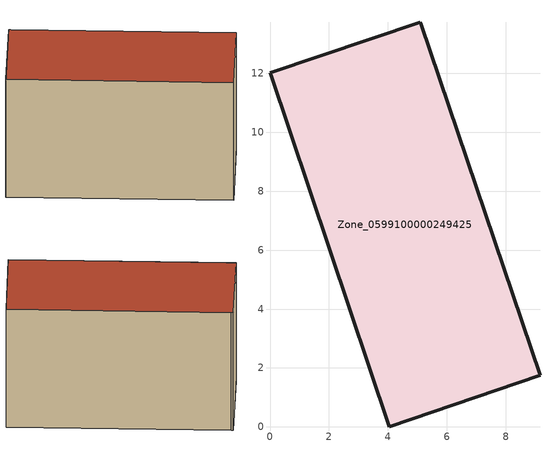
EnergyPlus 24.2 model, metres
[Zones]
Zone_0599100000249425
 floor ground (C_G): 5.09,13.73 5.14,13.63 9.15,1.75 4.05,0 0,12.01 z0
 wall outside (C_F): 4.05,0 9.15,1.75 5.14,13.63 5.09,13.73 0,12.01 4.05,0 z0:7.64
 roof outside (C_R): 0,12.01 4.05,0 9.15,1.75 5.14,13.63 5.09,13.73 z7.64
[BUILDING]
Pand.0599100000249425: North Axis=0; Terrain=City; Loads Convergence Tolerance Value=0.04; Temperature Convergence Tolerance Value=0.4; Solar Distribution=FullExterior; Maximum Number of Warmup Days=25; Minimum Number of Warmup Days=1
[Site:Location]
Rotterdam.The.Hague.AP_ZH_NLD Design_Conditions: Latitude=51.96; Longitude=4.45; Time Zone=1; Elevation=-4.5
[SITE:GROUNDTEMPERATURE:BUILDINGSURFACE]
18, 18, 18, 18, 18, 18, 18, 18, 18, 18, 18, 18
[MATERIAL] Thermal Absorptance=0.9; Solar Absorptance=0.7; Visible Absorptance=0.7
Name | Roughness | Thickness | Conductivity | Density | Specific Heat
G.TI.1975-1991 | MediumSmooth | 0.15 | 0.288461 | 540 | 1210
F.TI.1975-1991 | Rough | 0.3 | 0.230769 | 1920 | 840
R.TI.1975-1991 | MediumRough | 0.2 | 0.153846 | 1500 | 1000
[CONSTRUCTION]
C_G: G.TI.1975-1991
C_F: F.TI.1975-1991
C_R: R.TI.1975-1991
[ZONE]
Zone_0599100000249425: Type=1; Multiplier=1; Ceiling Height=Autocalculate; Volume=Autocalculate; Floor Area=autocalculate; Part of Total Floor Area=Yes
[ZONEINFILTRATION:DESIGNFLOWRATE]
Infil_Zone_0599100000249425: Zone or ZoneList or Space or SpaceList=Zone_0599100000249425; Schedule=AlwaysOn; Design Flow Rate Calculation Method=Flow/Area; Flow Rate per Floor Area=0.003; Constant Term Coefficient=1; Temperature Term Coefficient=0; Velocity Term Coefficient=0; Velocity Squared Term Coefficient=0
[HVACTEMPLATE:ZONE:IDEALLOADSAIRSYSTEM]
Zone_0599100000249425: Maximum Heating Supply Air Temperature=50; Minimum Cooling Supply Air Temperature=13; Maximum Heating Supply Air Humidity Ratio=0.0156; Minimum Cooling Supply Air Humidity Ratio=0.0077; Heating Limit=NoLimit; Cooling Limit=NoLimit; Dehumidification Control Type=ConstantSensibleHeatRatio; Cooling Sensible Heat Ratio=0.7; Dehumidification Setpoint=60; Humidification Control Type=None; Humidification Setpoint=30; Outdoor Air Method=None; Outdoor Air Flow Rate per Person=0.00944; Outdoor Air Flow Rate per Zone Floor Area=0; Outdoor Air Flow Rate per Zone=0; Demand Controlled Ventilation Type=None; Outdoor Air Economizer Type=NoEconomizer; Heat Recovery Type=None; Sensible Heat Recovery Effectiveness=0.7; Latent Heat Recovery Effectiveness=0.65
[ZONECONTROL:THERMOSTAT]
ThermostatControl_Zone_0599100000249425: Zone or ZoneList=Zone_0599100000249425; Control Type Schedule=DualSetpointControlType; Control 1=Thermostat_Zone_0599100000249425; Temperature Difference Between Cutout And Setpoint=0
[THERMOSTATSETPOINT:DUALSETPOINT]
Thermostat_Zone_0599100000249425: Heating Setpoint Temperature Schedule=HeatingSetpoint_Zone_0599100000249425; Cooling Setpoint Temperature Schedule=CoolingSetpoint_Zone_0599100000249425
[SCHEDULE:COMPACT]
HeatingSetpoint_Zone_0599100000249425: Through: 12/31, For: AllDays, Until: 24:00, 21
CoolingSetpoint_Zone_0599100000249425: Through: 12/31, For: AllDays, Until: 24:00, 24
DualSetpointControlType: Through: 12/31, For: AllDays, Until: 24:00, 4
AlwaysOn: Through: 12/31, For: AllDays, Until: 24:00, 1
